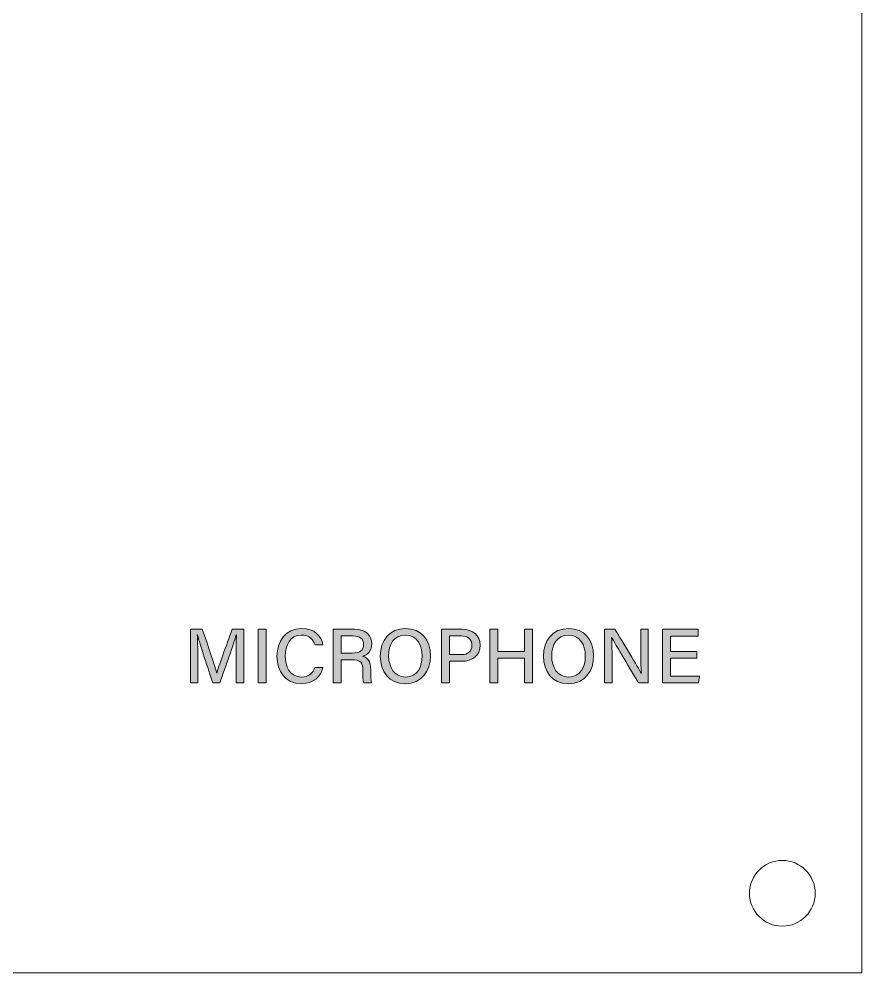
# Model space of a CAD drawing. Header units: millimetres. Extents: x 0 to 175, y 279 to 475.
# Drawn here: x 132.65 to 175, y 279.4 to 327.3 of the extents above; entities that cross this region are included whole.
import ezdxf

# ---------------------------------------------------------------- set-up
doc = ezdxf.new("R2010")
doc.units = ezdxf.units.MM
doc.header["$MEASUREMENT"] = 0
for name, color, linetype, lineweight in [('holes', 7, 'Continuous', 0), ('new text', 7, 'Continuous', 0), ('outline', 7, 'Continuous', 0)]:
    doc.layers.add(name, color=color, linetype=linetype, lineweight=lineweight)

# ---------------------------------------------------------------- blocks, each defined once
blk = doc.blocks.new('Block_28')
at = {"layer": 'new text', "transparency": 33554687}
h = blk.add_hatch(color=7, dxfattribs=at)
h.dxf.hatch_style = 2
edge = h.paths.add_edge_path()
edge.add_spline(control_points=[(143.552, 295.086), (143.552, 295.578), (143.557, 296.089), (143.569, 296.376), (143.569, 296.376), (143.554, 296.376), (143.554, 296.376), (143.436, 295.918), (143.032, 294.81), (142.732, 293.963), (142.732, 293.963), (142.378, 293.963), (142.378, 293.963), (142.152, 294.662), (141.733, 295.907), (141.612, 296.382), (141.612, 296.382), (141.599, 296.382), (141.599, 296.382), (141.62, 296.07), (141.63, 295.479), (141.63, 295.017), (141.63, 295.017), (141.63, 293.963), (141.63, 293.963), (141.63, 293.963), (141.256, 293.963), (141.256, 293.963), (141.256, 293.963), (141.256, 296.658), (141.256, 296.658), (141.256, 296.658), (141.853, 296.658), (141.853, 296.658), (142.141, 295.847), (142.488, 294.805), (142.579, 294.45), (142.579, 294.45), (142.585, 294.45), (142.585, 294.45), (142.649, 294.728), (143.063, 295.867), (143.362, 296.658), (143.362, 296.658), (143.941, 296.658), (143.941, 296.658), (143.941, 296.658), (143.941, 293.963), (143.941, 293.963), (143.941, 293.963), (143.552, 293.963), (143.552, 293.963), (143.552, 293.963), (143.552, 295.086), (143.552, 295.086)], knot_values=[0, 0, 0, 0, 1, 1, 1, 2, 2, 2, 3, 3, 3, 4, 4, 4, 5, 5, 5, 6, 6, 6, 7, 7, 7, 8, 8, 8, 9, 9, 9, 10, 10, 10, 11, 11, 11, 12, 12, 12, 13, 13, 13, 14, 14, 14, 15, 15, 15, 16, 16, 16, 17, 17, 17, 18, 18, 18, 18], degree=3, periodic=0)
h = blk.add_hatch(color=7, dxfattribs=at)
h.dxf.hatch_style = 2
edge = h.paths.add_edge_path()
edge.add_spline(control_points=[(145.055, 296.658), (145.055, 296.658), (145.055, 293.963), (145.055, 293.963), (145.055, 293.963), (144.655, 293.963), (144.655, 293.963), (144.655, 293.963), (144.655, 296.658), (144.655, 296.658), (144.655, 296.658), (145.055, 296.658), (145.055, 296.658)], knot_values=[0, 0, 0, 0, 1, 1, 1, 2, 2, 2, 3, 3, 3, 4, 4, 4, 4], degree=3, periodic=0)
h = blk.add_hatch(color=7, dxfattribs=at)
h.dxf.hatch_style = 2
edge = h.paths.add_edge_path()
edge.add_spline(control_points=[(147.918, 294.74), (147.8, 294.274), (147.452, 293.928), (146.828, 293.928), (146.012, 293.928), (145.607, 294.539), (145.607, 295.301), (145.607, 296.035), (146.016, 296.697), (146.844, 296.697), (147.496, 296.697), (147.841, 296.324), (147.918, 295.873), (147.918, 295.873), (147.518, 295.873), (147.518, 295.873), (147.429, 296.15), (147.244, 296.369), (146.829, 296.369), (146.256, 296.369), (146.024, 295.849), (146.024, 295.314), (146.024, 294.799), (146.242, 294.256), (146.844, 294.256), (147.253, 294.256), (147.424, 294.498), (147.516, 294.74), (147.516, 294.74), (147.918, 294.74), (147.918, 294.74)], knot_values=[0, 0, 0, 0, 1, 1, 1, 2, 2, 2, 3, 3, 3, 4, 4, 4, 5, 5, 5, 6, 6, 6, 7, 7, 7, 8, 8, 8, 9, 9, 9, 10, 10, 10, 10], degree=3, periodic=0)
h = blk.add_hatch(color=7, dxfattribs=at)
h.dxf.hatch_style = 2
edge = h.paths.add_edge_path()
edge.add_spline(control_points=[(148.826, 295.461), (148.826, 295.461), (149.394, 295.461), (149.394, 295.461), (149.789, 295.461), (149.959, 295.61), (149.959, 295.898), (149.959, 296.172), (149.78, 296.327), (149.429, 296.327), (149.429, 296.327), (148.826, 296.327), (148.826, 296.327), (148.826, 296.327), (148.826, 295.461), (148.826, 295.461)], knot_values=[0, 0, 0, 0, 1, 1, 1, 2, 2, 2, 3, 3, 3, 4, 4, 4, 5, 5, 5, 5], degree=3, periodic=0)
edge = h.paths.add_edge_path()
edge.add_spline(control_points=[(148.826, 295.13), (148.826, 295.13), (148.826, 293.963), (148.826, 293.963), (148.826, 293.963), (148.431, 293.963), (148.431, 293.963), (148.431, 293.963), (148.431, 296.658), (148.431, 296.658), (148.431, 296.658), (149.51, 296.658), (149.51, 296.658), (150.07, 296.658), (150.369, 296.353), (150.369, 295.934), (150.369, 295.581), (150.169, 295.372), (149.922, 295.299), (150.126, 295.242), (150.319, 295.082), (150.319, 294.612), (150.319, 294.612), (150.319, 294.493), (150.319, 294.493), (150.319, 294.308), (150.313, 294.078), (150.356, 293.963), (150.356, 293.963), (149.969, 293.963), (149.969, 293.963), (149.921, 294.079), (149.922, 294.288), (149.922, 294.547), (149.922, 294.547), (149.922, 294.601), (149.922, 294.601), (149.922, 294.968), (149.82, 295.13), (149.346, 295.13), (149.346, 295.13), (148.826, 295.13), (148.826, 295.13)], knot_values=[0, 0, 0, 0, 1, 1, 1, 2, 2, 2, 3, 3, 3, 4, 4, 4, 5, 5, 5, 6, 6, 6, 7, 7, 7, 8, 8, 8, 9, 9, 9, 10, 10, 10, 11, 11, 11, 12, 12, 12, 13, 13, 13, 14, 14, 14, 14], degree=3, periodic=0)
h = blk.add_hatch(color=7, dxfattribs=at)
h.dxf.hatch_style = 2
edge = h.paths.add_edge_path()
edge.add_spline(control_points=[(151.216, 295.322), (151.216, 294.75), (151.502, 294.261), (152.062, 294.261), (152.667, 294.261), (152.904, 294.761), (152.904, 295.319), (152.904, 295.886), (152.636, 296.36), (152.061, 296.36), (151.473, 296.36), (151.216, 295.888), (151.216, 295.322)], knot_values=[0, 0, 0, 0, 1, 1, 1, 2, 2, 2, 3, 3, 3, 4, 4, 4, 4], degree=3, periodic=0)
edge = h.paths.add_edge_path()
edge.add_spline(control_points=[(153.322, 295.325), (153.322, 294.582), (152.899, 293.924), (152.045, 293.924), (151.241, 293.924), (150.799, 294.538), (150.799, 295.311), (150.799, 296.084), (151.258, 296.697), (152.078, 296.697), (152.842, 296.697), (153.322, 296.131), (153.322, 295.325)], knot_values=[0, 0, 0, 0, 1, 1, 1, 2, 2, 2, 3, 3, 3, 4, 4, 4, 4], degree=3, periodic=0)
h = blk.add_hatch(color=7, dxfattribs=at)
h.dxf.hatch_style = 2
edge = h.paths.add_edge_path()
edge.add_spline(control_points=[(154.274, 295.383), (154.274, 295.383), (154.864, 295.383), (154.864, 295.383), (155.215, 295.383), (155.401, 295.549), (155.401, 295.855), (155.401, 296.174), (155.181, 296.327), (154.878, 296.327), (154.878, 296.327), (154.274, 296.327), (154.274, 296.327), (154.274, 296.327), (154.274, 295.383), (154.274, 295.383)], knot_values=[0, 0, 0, 0, 1, 1, 1, 2, 2, 2, 3, 3, 3, 4, 4, 4, 5, 5, 5, 5], degree=3, periodic=0)
edge = h.paths.add_edge_path()
edge.add_spline(control_points=[(153.872, 296.658), (153.872, 296.658), (154.913, 296.658), (154.913, 296.658), (155.446, 296.658), (155.811, 296.36), (155.811, 295.864), (155.811, 295.328), (155.42, 295.051), (154.893, 295.051), (154.893, 295.051), (154.274, 295.051), (154.274, 295.051), (154.274, 295.051), (154.274, 293.963), (154.274, 293.963), (154.274, 293.963), (153.872, 293.963), (153.872, 293.963), (153.872, 293.963), (153.872, 296.658), (153.872, 296.658)], knot_values=[0, 0, 0, 0, 1, 1, 1, 2, 2, 2, 3, 3, 3, 4, 4, 4, 5, 5, 5, 6, 6, 6, 7, 7, 7, 7], degree=3, periodic=0)
h = blk.add_hatch(color=7, dxfattribs=at)
h.dxf.hatch_style = 2
edge = h.paths.add_edge_path()
edge.add_spline(control_points=[(156.301, 296.658), (156.301, 296.658), (156.701, 296.658), (156.701, 296.658), (156.701, 296.658), (156.701, 295.547), (156.701, 295.547), (156.701, 295.547), (158.045, 295.547), (158.045, 295.547), (158.045, 295.547), (158.045, 296.658), (158.045, 296.658), (158.045, 296.658), (158.445, 296.658), (158.445, 296.658), (158.445, 296.658), (158.445, 293.963), (158.445, 293.963), (158.445, 293.963), (158.045, 293.963), (158.045, 293.963), (158.045, 293.963), (158.045, 295.208), (158.045, 295.208), (158.045, 295.208), (156.701, 295.208), (156.701, 295.208), (156.701, 295.208), (156.701, 293.963), (156.701, 293.963), (156.701, 293.963), (156.301, 293.963), (156.301, 293.963), (156.301, 293.963), (156.301, 296.658), (156.301, 296.658)], knot_values=[0, 0, 0, 0, 1, 1, 1, 2, 2, 2, 3, 3, 3, 4, 4, 4, 5, 5, 5, 6, 6, 6, 7, 7, 7, 8, 8, 8, 9, 9, 9, 10, 10, 10, 11, 11, 11, 12, 12, 12, 12], degree=3, periodic=0)
h = blk.add_hatch(color=7, dxfattribs=at)
h.dxf.hatch_style = 2
edge = h.paths.add_edge_path()
edge.add_spline(control_points=[(159.412, 295.322), (159.412, 294.75), (159.697, 294.261), (160.258, 294.261), (160.863, 294.261), (161.1, 294.761), (161.1, 295.319), (161.1, 295.886), (160.831, 296.36), (160.257, 296.36), (159.669, 296.36), (159.412, 295.888), (159.412, 295.322)], knot_values=[0, 0, 0, 0, 1, 1, 1, 2, 2, 2, 3, 3, 3, 4, 4, 4, 4], degree=3, periodic=0)
edge = h.paths.add_edge_path()
edge.add_spline(control_points=[(161.517, 295.325), (161.517, 294.582), (161.095, 293.924), (160.241, 293.924), (159.437, 293.924), (158.995, 294.538), (158.995, 295.311), (158.995, 296.084), (159.453, 296.697), (160.273, 296.697), (161.038, 296.697), (161.517, 296.131), (161.517, 295.325)], knot_values=[0, 0, 0, 0, 1, 1, 1, 2, 2, 2, 3, 3, 3, 4, 4, 4, 4], degree=3, periodic=0)
h = blk.add_hatch(color=7, dxfattribs=at)
h.dxf.hatch_style = 2
edge = h.paths.add_edge_path()
edge.add_spline(control_points=[(162.068, 293.963), (162.068, 293.963), (162.068, 296.658), (162.068, 296.658), (162.068, 296.658), (162.588, 296.658), (162.588, 296.658), (162.965, 296.033), (163.765, 294.739), (163.911, 294.446), (163.911, 294.446), (163.916, 294.446), (163.916, 294.446), (163.889, 294.78), (163.891, 295.213), (163.891, 295.654), (163.891, 295.654), (163.891, 296.658), (163.891, 296.658), (163.891, 296.658), (164.266, 296.658), (164.266, 296.658), (164.266, 296.658), (164.266, 293.963), (164.266, 293.963), (164.266, 293.963), (163.776, 293.963), (163.776, 293.963), (163.432, 294.537), (162.59, 295.944), (162.428, 296.248), (162.428, 296.248), (162.422, 296.248), (162.422, 296.248), (162.442, 295.954), (162.443, 295.479), (162.443, 294.993), (162.443, 294.993), (162.443, 293.963), (162.443, 293.963), (162.443, 293.963), (162.068, 293.963), (162.068, 293.963)], knot_values=[0, 0, 0, 0, 1, 1, 1, 2, 2, 2, 3, 3, 3, 4, 4, 4, 5, 5, 5, 6, 6, 6, 7, 7, 7, 8, 8, 8, 9, 9, 9, 10, 10, 10, 11, 11, 11, 12, 12, 12, 13, 13, 13, 14, 14, 14, 14], degree=3, periodic=0)
h = blk.add_hatch(color=7, dxfattribs=at)
h.dxf.hatch_style = 2
edge = h.paths.add_edge_path()
edge.add_spline(control_points=[(166.704, 295.204), (166.704, 295.204), (165.373, 295.204), (165.373, 295.204), (165.373, 295.204), (165.373, 294.301), (165.373, 294.301), (165.373, 294.301), (166.836, 294.301), (166.836, 294.301), (166.836, 294.301), (166.785, 293.963), (166.785, 293.963), (166.785, 293.963), (164.982, 293.963), (164.982, 293.963), (164.982, 293.963), (164.982, 296.658), (164.982, 296.658), (164.982, 296.658), (166.767, 296.658), (166.767, 296.658), (166.767, 296.658), (166.767, 296.32), (166.767, 296.32), (166.767, 296.32), (165.373, 296.32), (165.373, 296.32), (165.373, 296.32), (165.373, 295.543), (165.373, 295.543), (165.373, 295.543), (166.704, 295.543), (166.704, 295.543), (166.704, 295.543), (166.704, 295.204), (166.704, 295.204)], knot_values=[0, 0, 0, 0, 1, 1, 1, 2, 2, 2, 3, 3, 3, 4, 4, 4, 5, 5, 5, 6, 6, 6, 7, 7, 7, 8, 8, 8, 9, 9, 9, 10, 10, 10, 11, 11, 11, 12, 12, 12, 12], degree=3, periodic=0)
at = {"layer": 'new text'}
for points, knots in [([(143.552, 295.086), (143.552, 295.578), (143.557, 296.089), (143.569, 296.376), (143.569, 296.376), (143.554, 296.376), (143.554, 296.376), (143.436, 295.918), (143.032, 294.81), (142.732, 293.963), (142.732, 293.963), (142.378, 293.963), (142.378, 293.963), (142.152, 294.662), (141.733, 295.907), (141.612, 296.382), (141.612, 296.382), (141.599, 296.382), (141.599, 296.382), (141.62, 296.07), (141.63, 295.479), (141.63, 295.017), (141.63, 295.017), (141.63, 293.963), (141.63, 293.963), (141.63, 293.963), (141.256, 293.963), (141.256, 293.963), (141.256, 293.963), (141.256, 296.658), (141.256, 296.658), (141.256, 296.658), (141.853, 296.658), (141.853, 296.658), (142.141, 295.847), (142.488, 294.805), (142.579, 294.45), (142.579, 294.45), (142.585, 294.45), (142.585, 294.45), (142.649, 294.728), (143.063, 295.867), (143.362, 296.658), (143.362, 296.658), (143.941, 296.658), (143.941, 296.658), (143.941, 296.658), (143.941, 293.963), (143.941, 293.963), (143.941, 293.963), (143.552, 293.963), (143.552, 293.963), (143.552, 293.963), (143.552, 295.086), (143.552, 295.086)], [0, 0, 0, 0, 1, 1, 1, 2, 2, 2, 3, 3, 3, 4, 4, 4, 5, 5, 5, 6, 6, 6, 7, 7, 7, 8, 8, 8, 9, 9, 9, 10, 10, 10, 11, 11, 11, 12, 12, 12, 13, 13, 13, 14, 14, 14, 15, 15, 15, 16, 16, 16, 17, 17, 17, 18, 18, 18, 18]), ([(145.055, 296.658), (145.055, 296.658), (145.055, 293.963), (145.055, 293.963), (145.055, 293.963), (144.655, 293.963), (144.655, 293.963), (144.655, 293.963), (144.655, 296.658), (144.655, 296.658), (144.655, 296.658), (145.055, 296.658), (145.055, 296.658)], [0, 0, 0, 0, 1, 1, 1, 2, 2, 2, 3, 3, 3, 4, 4, 4, 4]), ([(147.918, 294.74), (147.8, 294.274), (147.452, 293.928), (146.828, 293.928), (146.012, 293.928), (145.607, 294.539), (145.607, 295.301), (145.607, 296.035), (146.016, 296.697), (146.844, 296.697), (147.496, 296.697), (147.841, 296.324), (147.918, 295.873), (147.918, 295.873), (147.518, 295.873), (147.518, 295.873), (147.429, 296.15), (147.244, 296.369), (146.829, 296.369), (146.256, 296.369), (146.024, 295.849), (146.024, 295.314), (146.024, 294.799), (146.242, 294.256), (146.844, 294.256), (147.253, 294.256), (147.424, 294.498), (147.516, 294.74), (147.516, 294.74), (147.918, 294.74), (147.918, 294.74)], [0, 0, 0, 0, 1, 1, 1, 2, 2, 2, 3, 3, 3, 4, 4, 4, 5, 5, 5, 6, 6, 6, 7, 7, 7, 8, 8, 8, 9, 9, 9, 10, 10, 10, 10]), ([(148.826, 295.13), (148.826, 295.13), (148.826, 293.963), (148.826, 293.963), (148.826, 293.963), (148.431, 293.963), (148.431, 293.963), (148.431, 293.963), (148.431, 296.658), (148.431, 296.658), (148.431, 296.658), (149.51, 296.658), (149.51, 296.658), (150.07, 296.658), (150.369, 296.353), (150.369, 295.934), (150.369, 295.581), (150.169, 295.372), (149.922, 295.299), (150.126, 295.242), (150.319, 295.082), (150.319, 294.612), (150.319, 294.612), (150.319, 294.493), (150.319, 294.493), (150.319, 294.308), (150.313, 294.078), (150.356, 293.963), (150.356, 293.963), (149.969, 293.963), (149.969, 293.963), (149.921, 294.079), (149.922, 294.288), (149.922, 294.547), (149.922, 294.547), (149.922, 294.601), (149.922, 294.601), (149.922, 294.968), (149.82, 295.13), (149.346, 295.13), (149.346, 295.13), (148.826, 295.13), (148.826, 295.13)], [0, 0, 0, 0, 1, 1, 1, 2, 2, 2, 3, 3, 3, 4, 4, 4, 5, 5, 5, 6, 6, 6, 7, 7, 7, 8, 8, 8, 9, 9, 9, 10, 10, 10, 11, 11, 11, 12, 12, 12, 13, 13, 13, 14, 14, 14, 14]), ([(153.322, 295.325), (153.322, 294.582), (152.899, 293.924), (152.045, 293.924), (151.241, 293.924), (150.799, 294.538), (150.799, 295.311), (150.799, 296.084), (151.258, 296.697), (152.078, 296.697), (152.842, 296.697), (153.322, 296.131), (153.322, 295.325)], [0, 0, 0, 0, 1, 1, 1, 2, 2, 2, 3, 3, 3, 4, 4, 4, 4]), ([(153.872, 296.658), (153.872, 296.658), (154.913, 296.658), (154.913, 296.658), (155.446, 296.658), (155.811, 296.36), (155.811, 295.864), (155.811, 295.328), (155.42, 295.051), (154.893, 295.051), (154.893, 295.051), (154.274, 295.051), (154.274, 295.051), (154.274, 295.051), (154.274, 293.963), (154.274, 293.963), (154.274, 293.963), (153.872, 293.963), (153.872, 293.963), (153.872, 293.963), (153.872, 296.658), (153.872, 296.658)], [0, 0, 0, 0, 1, 1, 1, 2, 2, 2, 3, 3, 3, 4, 4, 4, 5, 5, 5, 6, 6, 6, 7, 7, 7, 7]), ([(156.301, 296.658), (156.301, 296.658), (156.701, 296.658), (156.701, 296.658), (156.701, 296.658), (156.701, 295.547), (156.701, 295.547), (156.701, 295.547), (158.045, 295.547), (158.045, 295.547), (158.045, 295.547), (158.045, 296.658), (158.045, 296.658), (158.045, 296.658), (158.445, 296.658), (158.445, 296.658), (158.445, 296.658), (158.445, 293.963), (158.445, 293.963), (158.445, 293.963), (158.045, 293.963), (158.045, 293.963), (158.045, 293.963), (158.045, 295.208), (158.045, 295.208), (158.045, 295.208), (156.701, 295.208), (156.701, 295.208), (156.701, 295.208), (156.701, 293.963), (156.701, 293.963), (156.701, 293.963), (156.301, 293.963), (156.301, 293.963), (156.301, 293.963), (156.301, 296.658), (156.301, 296.658)], [0, 0, 0, 0, 1, 1, 1, 2, 2, 2, 3, 3, 3, 4, 4, 4, 5, 5, 5, 6, 6, 6, 7, 7, 7, 8, 8, 8, 9, 9, 9, 10, 10, 10, 11, 11, 11, 12, 12, 12, 12]), ([(161.517, 295.325), (161.517, 294.582), (161.095, 293.924), (160.241, 293.924), (159.437, 293.924), (158.995, 294.538), (158.995, 295.311), (158.995, 296.084), (159.453, 296.697), (160.273, 296.697), (161.038, 296.697), (161.517, 296.131), (161.517, 295.325)], [0, 0, 0, 0, 1, 1, 1, 2, 2, 2, 3, 3, 3, 4, 4, 4, 4]), ([(162.068, 293.963), (162.068, 293.963), (162.068, 296.658), (162.068, 296.658), (162.068, 296.658), (162.588, 296.658), (162.588, 296.658), (162.965, 296.033), (163.765, 294.739), (163.911, 294.446), (163.911, 294.446), (163.916, 294.446), (163.916, 294.446), (163.889, 294.78), (163.891, 295.213), (163.891, 295.654), (163.891, 295.654), (163.891, 296.658), (163.891, 296.658), (163.891, 296.658), (164.266, 296.658), (164.266, 296.658), (164.266, 296.658), (164.266, 293.963), (164.266, 293.963), (164.266, 293.963), (163.776, 293.963), (163.776, 293.963), (163.432, 294.537), (162.59, 295.944), (162.428, 296.248), (162.428, 296.248), (162.422, 296.248), (162.422, 296.248), (162.442, 295.954), (162.443, 295.479), (162.443, 294.993), (162.443, 294.993), (162.443, 293.963), (162.443, 293.963), (162.443, 293.963), (162.068, 293.963), (162.068, 293.963)], [0, 0, 0, 0, 1, 1, 1, 2, 2, 2, 3, 3, 3, 4, 4, 4, 5, 5, 5, 6, 6, 6, 7, 7, 7, 8, 8, 8, 9, 9, 9, 10, 10, 10, 11, 11, 11, 12, 12, 12, 13, 13, 13, 14, 14, 14, 14]), ([(166.704, 295.204), (166.704, 295.204), (165.373, 295.204), (165.373, 295.204), (165.373, 295.204), (165.373, 294.301), (165.373, 294.301), (165.373, 294.301), (166.836, 294.301), (166.836, 294.301), (166.836, 294.301), (166.785, 293.963), (166.785, 293.963), (166.785, 293.963), (164.982, 293.963), (164.982, 293.963), (164.982, 293.963), (164.982, 296.658), (164.982, 296.658), (164.982, 296.658), (166.767, 296.658), (166.767, 296.658), (166.767, 296.658), (166.767, 296.32), (166.767, 296.32), (166.767, 296.32), (165.373, 296.32), (165.373, 296.32), (165.373, 296.32), (165.373, 295.543), (165.373, 295.543), (165.373, 295.543), (166.704, 295.543), (166.704, 295.543), (166.704, 295.543), (166.704, 295.204), (166.704, 295.204)], [0, 0, 0, 0, 1, 1, 1, 2, 2, 2, 3, 3, 3, 4, 4, 4, 5, 5, 5, 6, 6, 6, 7, 7, 7, 8, 8, 8, 9, 9, 9, 10, 10, 10, 11, 11, 11, 12, 12, 12, 12]), ([(148.826, 295.461), (148.826, 295.461), (149.394, 295.461), (149.394, 295.461), (149.789, 295.461), (149.959, 295.61), (149.959, 295.898), (149.959, 296.172), (149.78, 296.327), (149.429, 296.327), (149.429, 296.327), (148.826, 296.327), (148.826, 296.327), (148.826, 296.327), (148.826, 295.461), (148.826, 295.461)], [0, 0, 0, 0, 1, 1, 1, 2, 2, 2, 3, 3, 3, 4, 4, 4, 5, 5, 5, 5]), ([(151.216, 295.322), (151.216, 294.75), (151.502, 294.261), (152.062, 294.261), (152.667, 294.261), (152.904, 294.761), (152.904, 295.319), (152.904, 295.886), (152.636, 296.36), (152.061, 296.36), (151.473, 296.36), (151.216, 295.888), (151.216, 295.322)], [0, 0, 0, 0, 1, 1, 1, 2, 2, 2, 3, 3, 3, 4, 4, 4, 4]), ([(154.274, 295.383), (154.274, 295.383), (154.864, 295.383), (154.864, 295.383), (155.215, 295.383), (155.401, 295.549), (155.401, 295.855), (155.401, 296.174), (155.181, 296.327), (154.878, 296.327), (154.878, 296.327), (154.274, 296.327), (154.274, 296.327), (154.274, 296.327), (154.274, 295.383), (154.274, 295.383)], [0, 0, 0, 0, 1, 1, 1, 2, 2, 2, 3, 3, 3, 4, 4, 4, 5, 5, 5, 5]), ([(159.412, 295.322), (159.412, 294.75), (159.697, 294.261), (160.258, 294.261), (160.863, 294.261), (161.1, 294.761), (161.1, 295.319), (161.1, 295.886), (160.831, 296.36), (160.257, 296.36), (159.669, 296.36), (159.412, 295.888), (159.412, 295.322)], [0, 0, 0, 0, 1, 1, 1, 2, 2, 2, 3, 3, 3, 4, 4, 4, 4])]:
    blk.add_open_spline(points, degree=3, knots=knots, dxfattribs=at)

msp = doc.modelspace()

# ---------------------------------------------------------------- linework, layer by layer
at = {"layer": 'holes', "color": 1, "lineweight": 9}
msp.add_circle((171, 283.4), 1.651, dxfattribs=at)
at = {"layer": 'outline', "color": 7, "lineweight": 9}
msp.add_lwpolyline([(0, 475.399), (175.001, 475.399), (175.001, 279.4), (0, 279.4), (0, 300.401), (0, 475.399)], dxfattribs=at)

# ---------------------------------------------------------------- block references
at = {"layer": 'new text'}
msp.add_blockref('Block_28', (0, 0), dxfattribs=at)

doc.saveas('drawing.dxf')
